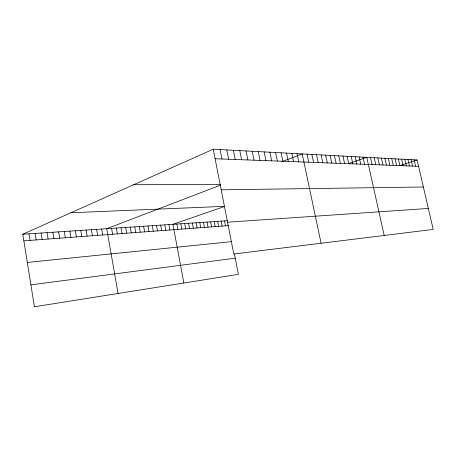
<?xml version="1.0" encoding="UTF-8"?>
<svg xmlns="http://www.w3.org/2000/svg" width="456" height="456" viewBox="0 0 456 456"><rect width="100%" height="100%" fill="white"/><g stroke="black" fill="none" stroke-linecap="round" stroke-linejoin="round"><path stroke-width="0.68" d="M234.435 254.02L238.425 274.341L34.417 306.78L22.8 234.23L213.237 149.22L417.115 159.982L433.2 229.425L233.785 253.998L213.237 149.22M220.328 185.227L106.732 228.69L118.064 293.482M281.677 161.76L302.185 153.917L321.087 243.242M224.284 206.568L172.915 224.318L183.859 283.016M348.812 163.533L366.772 157.326L384.191 235.467M400.026 165.46L417.115 159.982M30.905 284.857L235.25 258.164M27.32 262.445L231.329 241.663M23.86 240.853L228.861 225.6M227.555 222.209L428.338 208.449M22.8 234.23L227.225 220.732M70.902 212.758L224.278 206.363M221.2 189.827L423.367 186.994M133.659 184.743L220.772 184.321M215.107 158.739L418.579 166.326M414.105 159.822L415.581 166.212M411.05 159.663L412.537 166.098M407.955 159.497L409.448 165.984M404.808 159.332L406.307 165.864M401.616 159.161L403.121 165.75M398.373 158.99L399.889 165.625M395.078 158.819L396.6 165.505M391.732 158.642L393.266 165.38M388.335 158.46L389.874 165.254M384.887 158.278L386.431 165.123M381.381 158.095L382.937 164.998M377.819 157.907L379.381 164.861M374.194 157.713L375.767 164.73M370.517 157.519L372.096 164.593M362.97 157.12L364.566 164.308M359.106 156.921L360.707 164.166M355.173 156.71L356.786 164.023M351.171 156.499L352.796 163.869M347.101 156.283L348.732 163.721M342.963 156.066L344.599 163.567M338.751 155.844L340.398 163.408M334.459 155.616L336.118 163.248M330.098 155.388L331.763 163.088M325.652 155.154L327.328 162.923M321.132 154.915L322.814 162.752M316.527 154.669L318.22 162.581M311.836 154.424L313.534 162.41M307.053 154.174L308.763 162.228M297.067 153.643L298.8 161.857M291.851 153.37L293.596 161.663M286.533 153.091L288.283 161.464M281.107 152.8L282.862 161.264M275.566 152.509L277.333 161.059M269.912 152.213L271.69 160.848M264.144 151.905L265.928 160.632M258.25 151.597L260.045 160.415M252.231 151.278L254.038 160.193M246.08 150.953L247.899 159.959M239.799 150.622L241.629 159.725M233.381 150.286L235.216 159.486M226.814 149.939L228.661 159.247M220.105 149.585L221.958 158.996M224.523 220.909L225.492 225.851M221.109 221.137L222.078 226.108M217.66 221.365L218.629 226.364M214.166 221.593L215.141 226.626M210.632 221.827L211.612 226.888M207.058 222.066L208.039 227.151M203.444 222.306L204.425 227.419M199.785 222.545L200.771 227.692M196.08 222.79L197.072 227.966M192.335 223.035L193.327 228.245M188.545 223.286L189.536 228.53M184.708 223.543L185.7 228.815M180.821 223.799L181.819 229.1M176.894 224.056L177.891 229.396M168.885 224.586L169.888 229.989M164.804 224.854L165.813 230.291M160.672 225.127L161.68 230.599M156.488 225.401L157.502 230.913M152.253 225.686L153.267 231.226M147.966 225.965L148.981 231.545M143.617 226.256L144.637 231.87M139.217 226.546L140.237 232.195M134.759 226.837L135.78 232.526M130.239 227.139L131.265 232.862M125.662 227.441L126.688 233.204M121.022 227.743L122.054 233.552M116.326 228.057L117.357 233.899M111.56 228.37L112.592 234.253M101.688 229.02L102.725 234.988M96.575 229.357L97.612 235.37M91.382 229.704L92.425 235.752M86.121 230.052L87.164 236.145M80.78 230.4L81.829 236.544M75.365 230.759L76.414 236.943M69.865 231.124L70.919 237.354M64.29 231.488L65.339 237.77M58.63 231.865L59.679 238.192M52.879 232.246L53.933 238.619M47.048 232.628L48.102 239.052M41.126 233.022L42.18 239.491M35.112 233.415L36.166 239.941M29.002 233.82L30.062 240.392"/></g></svg>
